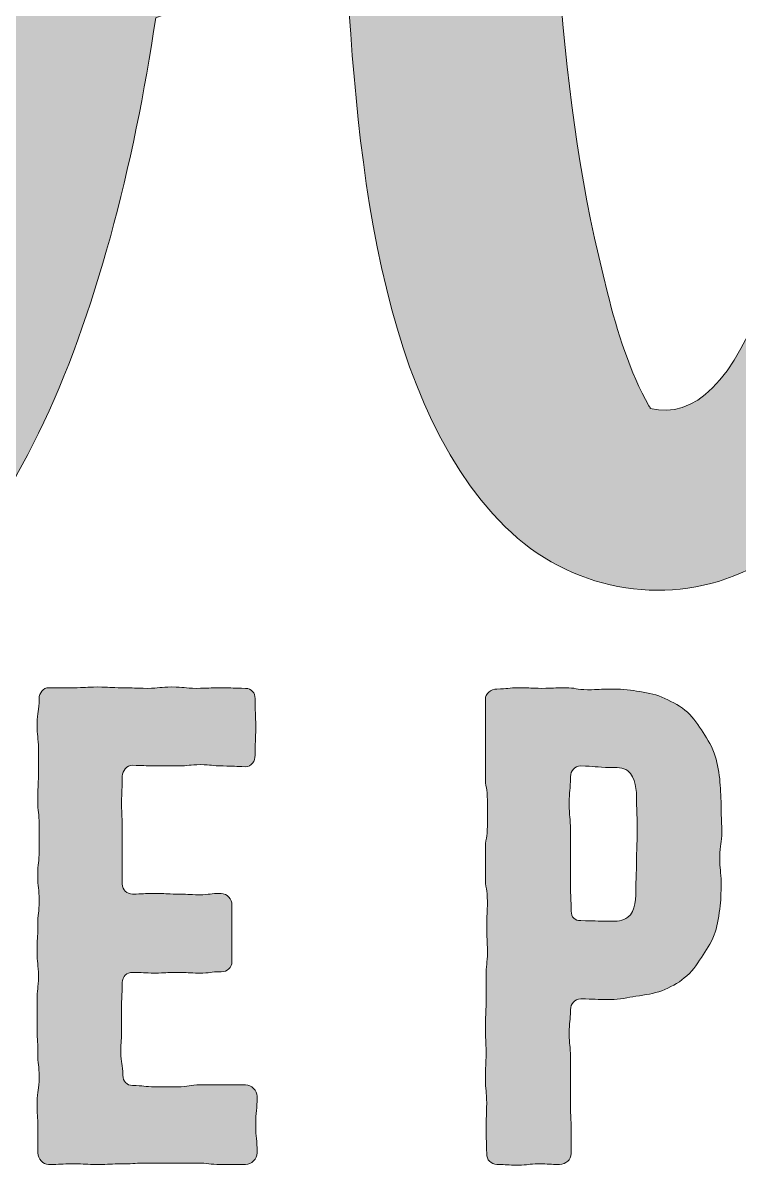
# Model space of a CAD drawing. Header units: inches. Extents: x 217 to 864, y -1016 to -62.
# Drawn here: x 598.5 to 698.9, y -659.1 to -499 of the extents above; entities that cross this region are included whole.
import ezdxf

# ---------------------------------------------------------------- set-up
doc = ezdxf.new("R2010")
doc.units = ezdxf.units.IN
doc.header["$MEASUREMENT"] = 0
doc.layers.add('Layer 1', color=7, linetype='Continuous')

# ---------------------------------------------------------------- blocks, each defined once
blk = doc.blocks.new('block 2')
at = {"layer": 'Layer 1', "true_color": 0x040404}
h = blk.add_hatch(color=18, dxfattribs=at)
h.dxf.hatch_style = 2
edge = h.paths.add_edge_path()
edge.add_spline(control_points=[(686.41, -553.07), (686.41, -552.88), (686.41, -552.88), (686.22, -552.69), (683.62, -548.04), (681.75, -542.27), (680.45, -536.86), (673.37, -509.86), (672.25, -478.95), (672.63, -450.45), (672.63, -435.93), (673.56, -421.03), (675.23, -406.32), (675.98, -399.24), (677.66, -381.73), (678.59, -374.47), (680.26, -363.67), (652.33, -366.46), (650.09, -376.89), (648.04, -384.71), (645.44, -407.99), (644.51, -418.05), (642.75, -436.3), (642.5, -454.55), (643.09, -472.8), (636.43, -478.34), (627.78, -482.43), (618.81, -485.28), (618.99, -483.6), (619.18, -481.93), (619.18, -480.44), (623.28, -434.44), (614.71, -403.15), (590.31, -381.73), (575.04, -368.32), (551.2, -367.02), (533.51, -387.13), (515.26, -407.99), (506.14, -439.09), (513.03, -464.79), (512.28, -466.84), (511.72, -469.45), (511.72, -472.43), (511.17, -496.08), (514.52, -588.64), (568.52, -585.1), (595.71, -583.42), (610.99, -539.47), (617.13, -498.31), (627.7, -494.18), (636.51, -489.34), (643.52, -483.55), (644.79, -512.38), (647.11, -550.99), (666.11, -569.64), (675.05, -578.58), (688.27, -580.82), (699.07, -576.16), (710.8, -571.13), (716.76, -558.28), (719.93, -544.87), (720.12, -544.31), (720.12, -543.76), (720.3, -543.01), (720.86, -545.25), (721.23, -547.48), (721.79, -549.71), (726.82, -570.2), (739.3, -586.59), (758.11, -588.26), (776.73, -589.94), (788.84, -577.65), (797.03, -559.21), (806.9, -537.42), (812.49, -511.54), (816.77, -487.14), (818.26, -478.2), (819.75, -468.89), (820.68, -459.39), (835.02, -463.12), (848.06, -460.7), (860.72, -455.67), (864.45, -452.32), (859.23, -442.26), (855.69, -443.75), (844.33, -447.47), (832.42, -448.96), (821.99, -443.56), (822.92, -430.34), (822.92, -416.75), (821.8, -403.34), (820.5, -387.51), (821.61, -361.99), (801.87, -367.02), (785.3, -371.3), (781.57, -396.82), (783.62, -413.58), (785.86, -431.64), (794.42, -445.61), (806.9, -453.62), (806.34, -461.63), (805.22, -469.45), (803.92, -477.46), (800.75, -495.89), (796.29, -514.14), (789.58, -531.28), (785.86, -541.15), (776.54, -568.34), (765.74, -569.46), (745.63, -571.32), (744.89, -498.5), (744.51, -483.6), (743.02, -447.85), (745.44, -411.72), (750.66, -376.33), (752.33, -365.16), (723.1, -369.81), (721.05, -382.66), (716.58, -405.76), (713.41, -437.04), (713.41, -467.96), (708.76, -533.51), (698.7, -555.86), (686.41, -553.07)], knot_values=[0, 0, 0, 0, 1, 1, 1, 2, 2, 2, 3, 3, 3, 4, 4, 4, 5, 5, 5, 6, 6, 6, 7, 7, 7, 8, 8, 8, 9, 9, 9, 10, 10, 10, 11, 11, 11, 12, 12, 12, 13, 13, 13, 14, 14, 14, 15, 15, 15, 16, 16, 16, 17, 17, 17, 18, 18, 18, 19, 19, 19, 20, 20, 20, 21, 21, 21, 22, 22, 22, 23, 23, 23, 24, 24, 24, 25, 25, 25, 26, 26, 26, 27, 27, 27, 28, 28, 28, 29, 29, 29, 30, 30, 30, 31, 31, 31, 32, 32, 32, 33, 33, 33, 34, 34, 34, 35, 35, 35, 36, 36, 36, 37, 37, 37, 38, 38, 38, 39, 39, 39, 40, 40, 40, 41, 41, 41, 41], degree=3, periodic=1)
edge = h.paths.add_edge_path()
edge.add_spline(control_points=[(567.22, -564.06), (552.51, -564.99), (546.55, -530.16), (544.13, -502.04), (556.6, -507.63), (572.25, -508.56), (588.45, -506.14), (585.1, -533.14), (578.39, -563.31), (567.22, -564.06)], knot_values=[0, 0, 0, 0, 1, 1, 1, 2, 2, 2, 3, 3, 3, 3], degree=3, periodic=1)
edge = h.paths.add_edge_path()
edge.add_spline(control_points=[(591.24, -472.8), (591.24, -477.27), (590.87, -483.42), (590.13, -490.31), (569.83, -491.05), (551.58, -486.02), (543.38, -477.08), (543.01, -476.71), (542.82, -476.34), (542.45, -475.97), (542.45, -472.61), (542.45, -470.01), (542.45, -468.52), (542.26, -464.42), (539.66, -460.88), (535.75, -458.46), (533.7, -442.45), (538.17, -423.64), (540.59, -415.63), (549.53, -387.13), (567.41, -369.63), (581.93, -399.05), (592.55, -420.28), (591.99, -449.52), (591.24, -472.8)], knot_values=[0, 0, 0, 0, 1, 1, 1, 2, 2, 2, 3, 3, 3, 4, 4, 4, 5, 5, 5, 6, 6, 6, 7, 7, 7, 8, 8, 8, 8], degree=3, periodic=1)
edge = h.paths.add_edge_path()
edge.add_spline(control_points=[(802.24, -408.92), (801.69, -403.34), (801.5, -387.13), (805.22, -379.68), (810.44, -391.23), (808.39, -418.61), (808.2, -427.55), (808.2, -428.29), (808.2, -429.22), (808.2, -429.97), (804.67, -423.82), (802.8, -416.56), (802.24, -408.92)], knot_values=[0, 0, 0, 0, 1, 1, 1, 2, 2, 2, 3, 3, 3, 4, 4, 4, 4], degree=3, periodic=1)
h = blk.add_hatch(color=18, dxfattribs=at)
h.dxf.hatch_style = 2
edge = h.paths.add_edge_path()
edge.add_spline(control_points=[(629.71, -647.84), (628.18, -647.84), (628.18, -647.84), (626.56, -647.84), (624.94, -647.84), (624.94, -647.84), (623.41, -647.84), (621.79, -647.84), (621.79, -648.13), (620.17, -648.13), (618.64, -648.13), (618.64, -648.13), (617.02, -648.13), (615.49, -648.13), (615.49, -647.94), (613.86, -647.94), (613.1, -647.94), (612.53, -647.36), (612.53, -646.51), (612.53, -644.88), (612.24, -644.88), (612.24, -643.26), (612.24, -641.64), (612.34, -641.64), (612.34, -640.01), (612.34, -638.39), (612.34, -638.39), (612.34, -636.77), (612.34, -635.14), (612.43, -635.14), (612.43, -633.52), (612.43, -632.66), (613.1, -632.09), (613.86, -632.09), (615.39, -632.09), (615.39, -632.19), (617.02, -632.19), (618.54, -632.19), (618.54, -632.09), (620.07, -632.09), (621.69, -632.09), (621.69, -632.19), (623.22, -632.19), (624.75, -632.19), (624.75, -632), (626.28, -632), (627.14, -632), (627.8, -631.42), (627.8, -630.56), (627.8, -628.56), (627.8, -628.56), (627.8, -626.65), (627.8, -624.64), (627.8, -624.64), (627.8, -622.64), (627.8, -621.87), (627.14, -621.02), (626.28, -621.02), (624.75, -621.02), (624.75, -621.21), (623.22, -621.21), (621.6, -621.21), (621.6, -621.11), (620.07, -621.11), (618.54, -621.11), (618.54, -621.02), (617.02, -621.02), (615.39, -621.02), (615.39, -621.11), (613.86, -621.11), (613.1, -621.11), (612.43, -620.54), (612.43, -619.68), (612.43, -617.87), (612.43, -617.87), (612.43, -615.96), (612.43, -614.05), (612.43, -614.05), (612.43, -612.14), (612.43, -610.23), (612.34, -610.23), (612.34, -608.41), (612.34, -606.51), (612.43, -606.51), (612.43, -604.6), (612.43, -603.83), (613.1, -603.07), (613.86, -603.07), (615.49, -603.07), (615.49, -603.16), (617.02, -603.16), (618.64, -603.16), (618.64, -603.16), (620.26, -603.16), (621.79, -603.16), (621.79, -602.97), (623.41, -602.97), (624.94, -602.97), (624.94, -603.16), (626.56, -603.16), (628.18, -603.16), (628.18, -603.26), (629.71, -603.26), (630.57, -603.26), (631.05, -602.5), (631.05, -601.64), (631.05, -599.73), (631.14, -599.73), (631.14, -597.72), (631.14, -595.72), (631.05, -595.72), (631.05, -593.71), (631.05, -592.95), (630.57, -592.28), (629.71, -592.28), (627.99, -592.28), (627.99, -592.19), (626.28, -592.19), (624.56, -592.19), (624.56, -592.28), (622.84, -592.28), (621.12, -592.28), (621.12, -592.09), (619.4, -592.09), (617.68, -592.09), (617.68, -592.28), (615.96, -592.28), (614.15, -592.28), (614.15, -592.19), (612.43, -592.19), (610.71, -592.19), (610.71, -592.09), (609, -592.09), (607.28, -592.09), (607.28, -592.19), (605.56, -592.19), (603.84, -592.19), (603.84, -592.19), (602.12, -592.19), (601.36, -592.19), (600.79, -592.95), (600.79, -593.71), (600.79, -595.53), (600.5, -595.53), (600.5, -597.25), (600.5, -599.06), (600.69, -599.06), (600.69, -600.78), (600.69, -602.59), (600.69, -602.59), (600.69, -604.31), (600.69, -606.12), (600.6, -606.12), (600.6, -607.94), (600.6, -609.66), (600.79, -609.66), (600.79, -611.47), (600.79, -613.19), (600.79, -613.19), (600.79, -615), (600.79, -616.72), (600.6, -616.72), (600.6, -618.53), (600.6, -620.25), (600.79, -620.25), (600.79, -622.07), (600.79, -623.78), (600.6, -623.78), (600.6, -625.6), (600.6, -627.32), (600.5, -627.32), (600.5, -629.13), (600.5, -630.85), (600.69, -630.85), (600.69, -632.66), (600.69, -634.38), (600.5, -634.38), (600.5, -636.19), (600.5, -637.91), (600.5, -637.91), (600.5, -639.73), (600.5, -641.45), (600.6, -641.45), (600.6, -643.26), (600.6, -645.07), (600.79, -645.07), (600.79, -646.79), (600.79, -648.61), (600.5, -648.61), (600.5, -650.32), (600.5, -652.14), (600.6, -652.14), (600.6, -653.86), (600.6, -655.67), (600.6, -655.67), (600.6, -657.39), (600.6, -658.25), (601.36, -659.01), (602.12, -659.01), (603.84, -659.01), (603.84, -658.92), (605.56, -658.92), (607.28, -658.92), (607.28, -659.01), (609, -659.01), (610.71, -659.01), (610.71, -658.92), (612.53, -658.92), (614.25, -658.92), (614.25, -658.82), (615.96, -658.82), (617.68, -658.82), (617.68, -658.82), (619.4, -658.82), (621.12, -658.82), (621.12, -658.82), (622.84, -658.82), (624.56, -658.82), (624.56, -659.01), (626.28, -659.01), (627.99, -659.01), (627.99, -659.01), (629.71, -659.01), (630.57, -659.01), (631.34, -658.25), (631.34, -657.39), (631.34, -655.38), (631.14, -655.38), (631.14, -653.47), (631.14, -651.47), (631.34, -651.47), (631.34, -649.46), (631.34, -648.7), (630.57, -647.84), (629.71, -647.84)], knot_values=[0, 0, 0, 0, 1, 1, 1, 2, 2, 2, 3, 3, 3, 4, 4, 4, 5, 5, 5, 6, 6, 6, 7, 7, 7, 8, 8, 8, 9, 9, 9, 10, 10, 10, 11, 11, 11, 12, 12, 12, 13, 13, 13, 14, 14, 14, 15, 15, 15, 16, 16, 16, 17, 17, 17, 18, 18, 18, 19, 19, 19, 20, 20, 20, 21, 21, 21, 22, 22, 22, 23, 23, 23, 24, 24, 24, 25, 25, 25, 26, 26, 26, 27, 27, 27, 28, 28, 28, 29, 29, 29, 30, 30, 30, 31, 31, 31, 32, 32, 32, 33, 33, 33, 34, 34, 34, 35, 35, 35, 36, 36, 36, 37, 37, 37, 38, 38, 38, 39, 39, 39, 40, 40, 40, 41, 41, 41, 42, 42, 42, 43, 43, 43, 44, 44, 44, 45, 45, 45, 46, 46, 46, 47, 47, 47, 48, 48, 48, 49, 49, 49, 50, 50, 50, 51, 51, 51, 52, 52, 52, 53, 53, 53, 54, 54, 54, 55, 55, 55, 56, 56, 56, 57, 57, 57, 58, 58, 58, 59, 59, 59, 60, 60, 60, 61, 61, 61, 62, 62, 62, 63, 63, 63, 64, 64, 64, 65, 65, 65, 66, 66, 66, 67, 67, 67, 68, 68, 68, 69, 69, 69, 70, 70, 70, 71, 71, 71, 72, 72, 72, 73, 73, 73, 74, 74, 74, 75, 75, 75, 76, 76, 76, 77, 77, 77, 78, 78, 78, 78], degree=3, periodic=1)
h = blk.add_hatch(color=18, dxfattribs=at)
h.dxf.hatch_style = 2
edge = h.paths.add_edge_path()
edge.add_spline(control_points=[(663.5, -650.42), (663.5, -652.23), (663.41, -652.23), (663.41, -653.95), (663.41, -655.77), (663.5, -655.77), (663.5, -657.48), (663.5, -658.34), (664.08, -659.01), (664.94, -659.01), (666.37, -659.01), (666.37, -659.11), (667.9, -659.11), (669.33, -659.11), (669.33, -658.92), (670.76, -658.92), (672.29, -658.92), (672.29, -659.01), (673.72, -659.01), (674.58, -659.01), (675.34, -658.34), (675.34, -657.48), (675.34, -655.86), (675.34, -655.86), (675.34, -654.14), (675.34, -652.42), (675.25, -652.42), (675.25, -650.8), (675.25, -649.08), (675.25, -649.08), (675.25, -647.36), (675.25, -645.74), (675.25, -645.74), (675.25, -644.02), (675.25, -642.3), (675.05, -642.3), (675.05, -640.68), (675.05, -638.96), (675.25, -638.96), (675.25, -637.34), (675.25, -636.48), (675.82, -635.81), (676.68, -635.81), (678.68, -635.81), (678.68, -635.91), (680.88, -635.91), (682.12, -635.91), (683.26, -635.62), (684.41, -635.43), (685.75, -635.24), (686.89, -635.05), (688.04, -634.67), (689.18, -634.19), (690.33, -633.62), (691.19, -632.85), (692.24, -632.09), (692.91, -631.04), (693.58, -629.99), (694.24, -629.03), (694.91, -628.08), (695.39, -626.84), (695.77, -625.79), (695.96, -624.55), (696.15, -623.21), (696.34, -622.07), (696.34, -620.92), (696.34, -619.58), (696.34, -617.77), (696.15, -617.77), (696.15, -615.96), (696.15, -614.05), (696.44, -614.05), (696.44, -612.33), (696.44, -610.42), (696.34, -610.42), (696.34, -608.61), (696.34, -607.36), (696.25, -606.12), (696.15, -604.98), (695.96, -603.64), (695.77, -602.5), (695.39, -601.35), (694.91, -600.11), (694.24, -599.06), (693.58, -598.1), (692.91, -597.05), (692.24, -596.1), (691.28, -595.34), (690.33, -594.57), (689.18, -594), (688.04, -593.52), (686.99, -593.04), (685.75, -592.85), (684.51, -592.66), (683.36, -592.47), (682.12, -592.38), (680.88, -592.38), (679.26, -592.38), (679.26, -592.47), (677.63, -592.47), (676.01, -592.47), (676.01, -592.19), (674.48, -592.19), (672.86, -592.19), (672.86, -592.28), (671.24, -592.28), (669.71, -592.28), (669.71, -592.19), (668.09, -592.19), (666.46, -592.19), (666.46, -592.38), (664.94, -592.38), (664.08, -592.38), (663.31, -593.04), (663.31, -593.81), (663.31, -595.62), (663.31, -595.62), (663.31, -597.34), (663.31, -599.15), (663.31, -599.15), (663.31, -600.97), (663.31, -602.69), (663.31, -602.69), (663.31, -604.5), (663.31, -606.22), (663.6, -606.22), (663.6, -607.94), (663.6, -609.75), (663.6, -609.75), (663.6, -611.57), (663.6, -613.28), (663.31, -613.28), (663.31, -615.1), (663.31, -616.82), (663.31, -616.82), (663.31, -618.63), (663.31, -620.35), (663.6, -620.35), (663.6, -622.16), (663.6, -623.88), (663.5, -623.88), (663.5, -625.69), (663.5, -627.41), (663.6, -627.41), (663.6, -629.23), (663.6, -630.94), (663.41, -630.94), (663.41, -632.76), (663.41, -634.48), (663.41, -634.48), (663.41, -636.29), (663.41, -638.01), (663.31, -638.01), (663.31, -639.82), (663.31, -641.54), (663.41, -641.54), (663.41, -643.35), (663.41, -645.17), (663.31, -645.17), (663.31, -646.89), (663.31, -648.7), (663.5, -648.7), (663.5, -650.42)], knot_values=[0, 0, 0, 0, 1, 1, 1, 2, 2, 2, 3, 3, 3, 4, 4, 4, 5, 5, 5, 6, 6, 6, 7, 7, 7, 8, 8, 8, 9, 9, 9, 10, 10, 10, 11, 11, 11, 12, 12, 12, 13, 13, 13, 14, 14, 14, 15, 15, 15, 16, 16, 16, 17, 17, 17, 18, 18, 18, 19, 19, 19, 20, 20, 20, 21, 21, 21, 22, 22, 22, 23, 23, 23, 24, 24, 24, 25, 25, 25, 26, 26, 26, 27, 27, 27, 28, 28, 28, 29, 29, 29, 30, 30, 30, 31, 31, 31, 32, 32, 32, 33, 33, 33, 34, 34, 34, 35, 35, 35, 36, 36, 36, 37, 37, 37, 38, 38, 38, 39, 39, 39, 40, 40, 40, 41, 41, 41, 42, 42, 42, 43, 43, 43, 44, 44, 44, 45, 45, 45, 46, 46, 46, 47, 47, 47, 48, 48, 48, 49, 49, 49, 50, 50, 50, 51, 51, 51, 52, 52, 52, 53, 53, 53, 54, 54, 54, 54], degree=3, periodic=1)
edge = h.paths.add_edge_path()
edge.add_spline(control_points=[(675.25, -604.69), (675.25, -603.83), (675.82, -603.16), (676.68, -603.16), (678.68, -603.16), (678.68, -603.36), (680.88, -603.36), (681.64, -603.36), (682.6, -603.36), (683.26, -603.83), (684.41, -604.69), (684.51, -606.7), (684.51, -607.94), (684.51, -610.04), (684.6, -610.04), (684.6, -612.04), (684.6, -614.05), (684.51, -614.05), (684.51, -616.15), (684.51, -618.15), (684.41, -618.15), (684.41, -620.16), (684.41, -621.49), (684.41, -623.59), (683.26, -624.36), (682.6, -624.93), (681.64, -624.93), (680.88, -624.93), (678.68, -624.93), (678.68, -624.84), (676.68, -624.84), (675.82, -624.84), (675.34, -624.36), (675.34, -623.5), (675.34, -621.68), (675.25, -621.68), (675.25, -619.78), (675.25, -617.87), (675.25, -617.87), (675.25, -615.96), (675.25, -614.05), (675.25, -614.05), (675.25, -612.23), (675.25, -610.32), (675.05, -610.32), (675.05, -608.41), (675.05, -606.6), (675.25, -606.6), (675.25, -604.69)], knot_values=[0, 0, 0, 0, 1, 1, 1, 2, 2, 2, 3, 3, 3, 4, 4, 4, 5, 5, 5, 6, 6, 6, 7, 7, 7, 8, 8, 8, 9, 9, 9, 10, 10, 10, 11, 11, 11, 12, 12, 12, 13, 13, 13, 14, 14, 14, 15, 15, 15, 16, 16, 16, 16], degree=3, periodic=1)
at = {"layer": 'Layer 1', "lineweight": 0}
for points, knots in [([(686.41, -553.07), (686.41, -552.88), (686.41, -552.88), (686.22, -552.69), (683.62, -548.04), (681.75, -542.27), (680.45, -536.86), (673.37, -509.86), (672.25, -478.95), (672.63, -450.45), (672.63, -435.93), (673.56, -421.03), (675.23, -406.32), (675.98, -399.24), (677.66, -381.73), (678.59, -374.47), (680.26, -363.67), (652.33, -366.46), (650.09, -376.89), (648.04, -384.71), (645.44, -407.99), (644.51, -418.05), (642.75, -436.3), (642.5, -454.55), (643.09, -472.8), (636.43, -478.34), (627.78, -482.43), (618.81, -485.28), (618.99, -483.6), (619.18, -481.93), (619.18, -480.44), (623.28, -434.44), (614.71, -403.15), (590.31, -381.73), (575.04, -368.32), (551.2, -367.02), (533.51, -387.13), (515.26, -407.99), (506.14, -439.09), (513.03, -464.79), (512.28, -466.84), (511.72, -469.45), (511.72, -472.43), (511.17, -496.08), (514.52, -588.64), (568.52, -585.1), (595.71, -583.42), (610.99, -539.47), (617.13, -498.31), (627.7, -494.18), (636.51, -489.34), (643.52, -483.55), (644.79, -512.38), (647.11, -550.99), (666.11, -569.64), (675.05, -578.58), (688.27, -580.82), (699.07, -576.16), (710.8, -571.13), (716.76, -558.28), (719.93, -544.87), (720.12, -544.31), (720.12, -543.76), (720.3, -543.01), (720.86, -545.25), (721.23, -547.48), (721.79, -549.71), (726.82, -570.2), (739.3, -586.59), (758.11, -588.26), (776.73, -589.94), (788.84, -577.65), (797.03, -559.21), (806.9, -537.42), (812.49, -511.54), (816.77, -487.14), (818.26, -478.2), (819.75, -468.89), (820.68, -459.39), (835.02, -463.12), (848.06, -460.7), (860.72, -455.67), (864.45, -452.32), (859.23, -442.26), (855.69, -443.75), (844.33, -447.47), (832.42, -448.96), (821.99, -443.56), (822.92, -430.34), (822.92, -416.75), (821.8, -403.34), (820.5, -387.51), (821.61, -361.99), (801.87, -367.02), (785.3, -371.3), (781.57, -396.82), (783.62, -413.58), (785.86, -431.64), (794.42, -445.61), (806.9, -453.62), (806.34, -461.63), (805.22, -469.45), (803.92, -477.46), (800.75, -495.89), (796.29, -514.14), (789.58, -531.28), (785.86, -541.15), (776.54, -568.34), (765.74, -569.46), (745.63, -571.32), (744.89, -498.5), (744.51, -483.6), (743.02, -447.85), (745.44, -411.72), (750.66, -376.33), (752.33, -365.16), (723.1, -369.81), (721.05, -382.66), (716.58, -405.76), (713.41, -437.04), (713.41, -467.96), (708.76, -533.51), (698.7, -555.86), (686.41, -553.07)], [0, 0, 0, 0, 1, 1, 1, 2, 2, 2, 3, 3, 3, 4, 4, 4, 5, 5, 5, 6, 6, 6, 7, 7, 7, 8, 8, 8, 9, 9, 9, 10, 10, 10, 11, 11, 11, 12, 12, 12, 13, 13, 13, 14, 14, 14, 15, 15, 15, 16, 16, 16, 17, 17, 17, 18, 18, 18, 19, 19, 19, 20, 20, 20, 21, 21, 21, 22, 22, 22, 23, 23, 23, 24, 24, 24, 25, 25, 25, 26, 26, 26, 27, 27, 27, 28, 28, 28, 29, 29, 29, 30, 30, 30, 31, 31, 31, 32, 32, 32, 33, 33, 33, 34, 34, 34, 35, 35, 35, 36, 36, 36, 37, 37, 37, 38, 38, 38, 39, 39, 39, 40, 40, 40, 41, 41, 41, 41]), ([(629.71, -647.84), (628.18, -647.84), (628.18, -647.84), (626.56, -647.84), (624.94, -647.84), (624.94, -647.84), (623.41, -647.84), (621.79, -647.84), (621.79, -648.13), (620.17, -648.13), (618.64, -648.13), (618.64, -648.13), (617.02, -648.13), (615.49, -648.13), (615.49, -647.94), (613.86, -647.94), (613.1, -647.94), (612.53, -647.36), (612.53, -646.51), (612.53, -644.88), (612.24, -644.88), (612.24, -643.26), (612.24, -641.64), (612.34, -641.64), (612.34, -640.01), (612.34, -638.39), (612.34, -638.39), (612.34, -636.77), (612.34, -635.14), (612.43, -635.14), (612.43, -633.52), (612.43, -632.66), (613.1, -632.09), (613.86, -632.09), (615.39, -632.09), (615.39, -632.19), (617.02, -632.19), (618.54, -632.19), (618.54, -632.09), (620.07, -632.09), (621.69, -632.09), (621.69, -632.19), (623.22, -632.19), (624.75, -632.19), (624.75, -632), (626.28, -632), (627.14, -632), (627.8, -631.42), (627.8, -630.56), (627.8, -628.56), (627.8, -628.56), (627.8, -626.65), (627.8, -624.64), (627.8, -624.64), (627.8, -622.64), (627.8, -621.87), (627.14, -621.02), (626.28, -621.02), (624.75, -621.02), (624.75, -621.21), (623.22, -621.21), (621.6, -621.21), (621.6, -621.11), (620.07, -621.11), (618.54, -621.11), (618.54, -621.02), (617.02, -621.02), (615.39, -621.02), (615.39, -621.11), (613.86, -621.11), (613.1, -621.11), (612.43, -620.54), (612.43, -619.68), (612.43, -617.87), (612.43, -617.87), (612.43, -615.96), (612.43, -614.05), (612.43, -614.05), (612.43, -612.14), (612.43, -610.23), (612.34, -610.23), (612.34, -608.41), (612.34, -606.51), (612.43, -606.51), (612.43, -604.6), (612.43, -603.83), (613.1, -603.07), (613.86, -603.07), (615.49, -603.07), (615.49, -603.16), (617.02, -603.16), (618.64, -603.16), (618.64, -603.16), (620.26, -603.16), (621.79, -603.16), (621.79, -602.97), (623.41, -602.97), (624.94, -602.97), (624.94, -603.16), (626.56, -603.16), (628.18, -603.16), (628.18, -603.26), (629.71, -603.26), (630.57, -603.26), (631.05, -602.5), (631.05, -601.64), (631.05, -599.73), (631.14, -599.73), (631.14, -597.72), (631.14, -595.72), (631.05, -595.72), (631.05, -593.71), (631.05, -592.95), (630.57, -592.28), (629.71, -592.28), (627.99, -592.28), (627.99, -592.19), (626.28, -592.19), (624.56, -592.19), (624.56, -592.28), (622.84, -592.28), (621.12, -592.28), (621.12, -592.09), (619.4, -592.09), (617.68, -592.09), (617.68, -592.28), (615.96, -592.28), (614.15, -592.28), (614.15, -592.19), (612.43, -592.19), (610.71, -592.19), (610.71, -592.09), (609, -592.09), (607.28, -592.09), (607.28, -592.19), (605.56, -592.19), (603.84, -592.19), (603.84, -592.19), (602.12, -592.19), (601.36, -592.19), (600.79, -592.95), (600.79, -593.71), (600.79, -595.53), (600.5, -595.53), (600.5, -597.25), (600.5, -599.06), (600.69, -599.06), (600.69, -600.78), (600.69, -602.59), (600.69, -602.59), (600.69, -604.31), (600.69, -606.12), (600.6, -606.12), (600.6, -607.94), (600.6, -609.66), (600.79, -609.66), (600.79, -611.47), (600.79, -613.19), (600.79, -613.19), (600.79, -615), (600.79, -616.72), (600.6, -616.72), (600.6, -618.53), (600.6, -620.25), (600.79, -620.25), (600.79, -622.07), (600.79, -623.78), (600.6, -623.78), (600.6, -625.6), (600.6, -627.32), (600.5, -627.32), (600.5, -629.13), (600.5, -630.85), (600.69, -630.85), (600.69, -632.66), (600.69, -634.38), (600.5, -634.38), (600.5, -636.19), (600.5, -637.91), (600.5, -637.91), (600.5, -639.73), (600.5, -641.45), (600.6, -641.45), (600.6, -643.26), (600.6, -645.07), (600.79, -645.07), (600.79, -646.79), (600.79, -648.61), (600.5, -648.61), (600.5, -650.32), (600.5, -652.14), (600.6, -652.14), (600.6, -653.86), (600.6, -655.67), (600.6, -655.67), (600.6, -657.39), (600.6, -658.25), (601.36, -659.01), (602.12, -659.01), (603.84, -659.01), (603.84, -658.92), (605.56, -658.92), (607.28, -658.92), (607.28, -659.01), (609, -659.01), (610.71, -659.01), (610.71, -658.92), (612.53, -658.92), (614.25, -658.92), (614.25, -658.82), (615.96, -658.82), (617.68, -658.82), (617.68, -658.82), (619.4, -658.82), (621.12, -658.82), (621.12, -658.82), (622.84, -658.82), (624.56, -658.82), (624.56, -659.01), (626.28, -659.01), (627.99, -659.01), (627.99, -659.01), (629.71, -659.01), (630.57, -659.01), (631.34, -658.25), (631.34, -657.39), (631.34, -655.38), (631.14, -655.38), (631.14, -653.47), (631.14, -651.47), (631.34, -651.47), (631.34, -649.46), (631.34, -648.7), (630.57, -647.84), (629.71, -647.84)], [0, 0, 0, 0, 1, 1, 1, 2, 2, 2, 3, 3, 3, 4, 4, 4, 5, 5, 5, 6, 6, 6, 7, 7, 7, 8, 8, 8, 9, 9, 9, 10, 10, 10, 11, 11, 11, 12, 12, 12, 13, 13, 13, 14, 14, 14, 15, 15, 15, 16, 16, 16, 17, 17, 17, 18, 18, 18, 19, 19, 19, 20, 20, 20, 21, 21, 21, 22, 22, 22, 23, 23, 23, 24, 24, 24, 25, 25, 25, 26, 26, 26, 27, 27, 27, 28, 28, 28, 29, 29, 29, 30, 30, 30, 31, 31, 31, 32, 32, 32, 33, 33, 33, 34, 34, 34, 35, 35, 35, 36, 36, 36, 37, 37, 37, 38, 38, 38, 39, 39, 39, 40, 40, 40, 41, 41, 41, 42, 42, 42, 43, 43, 43, 44, 44, 44, 45, 45, 45, 46, 46, 46, 47, 47, 47, 48, 48, 48, 49, 49, 49, 50, 50, 50, 51, 51, 51, 52, 52, 52, 53, 53, 53, 54, 54, 54, 55, 55, 55, 56, 56, 56, 57, 57, 57, 58, 58, 58, 59, 59, 59, 60, 60, 60, 61, 61, 61, 62, 62, 62, 63, 63, 63, 64, 64, 64, 65, 65, 65, 66, 66, 66, 67, 67, 67, 68, 68, 68, 69, 69, 69, 70, 70, 70, 71, 71, 71, 72, 72, 72, 73, 73, 73, 74, 74, 74, 75, 75, 75, 76, 76, 76, 77, 77, 77, 78, 78, 78, 78]), ([(663.5, -650.42), (663.5, -652.23), (663.41, -652.23), (663.41, -653.95), (663.41, -655.77), (663.5, -655.77), (663.5, -657.48), (663.5, -658.34), (664.08, -659.01), (664.94, -659.01), (666.37, -659.01), (666.37, -659.11), (667.9, -659.11), (669.33, -659.11), (669.33, -658.92), (670.76, -658.92), (672.29, -658.92), (672.29, -659.01), (673.72, -659.01), (674.58, -659.01), (675.34, -658.34), (675.34, -657.48), (675.34, -655.86), (675.34, -655.86), (675.34, -654.14), (675.34, -652.42), (675.25, -652.42), (675.25, -650.8), (675.25, -649.08), (675.25, -649.08), (675.25, -647.36), (675.25, -645.74), (675.25, -645.74), (675.25, -644.02), (675.25, -642.3), (675.05, -642.3), (675.05, -640.68), (675.05, -638.96), (675.25, -638.96), (675.25, -637.34), (675.25, -636.48), (675.82, -635.81), (676.68, -635.81), (678.68, -635.81), (678.68, -635.91), (680.88, -635.91), (682.12, -635.91), (683.26, -635.62), (684.41, -635.43), (685.75, -635.24), (686.89, -635.05), (688.04, -634.67), (689.18, -634.19), (690.33, -633.62), (691.19, -632.85), (692.24, -632.09), (692.91, -631.04), (693.58, -629.99), (694.24, -629.03), (694.91, -628.08), (695.39, -626.84), (695.77, -625.79), (695.96, -624.55), (696.15, -623.21), (696.34, -622.07), (696.34, -620.92), (696.34, -619.58), (696.34, -617.77), (696.15, -617.77), (696.15, -615.96), (696.15, -614.05), (696.44, -614.05), (696.44, -612.33), (696.44, -610.42), (696.34, -610.42), (696.34, -608.61), (696.34, -607.36), (696.25, -606.12), (696.15, -604.98), (695.96, -603.64), (695.77, -602.5), (695.39, -601.35), (694.91, -600.11), (694.24, -599.06), (693.58, -598.1), (692.91, -597.05), (692.24, -596.1), (691.28, -595.34), (690.33, -594.57), (689.18, -594), (688.04, -593.52), (686.99, -593.04), (685.75, -592.85), (684.51, -592.66), (683.36, -592.47), (682.12, -592.38), (680.88, -592.38), (679.26, -592.38), (679.26, -592.47), (677.63, -592.47), (676.01, -592.47), (676.01, -592.19), (674.48, -592.19), (672.86, -592.19), (672.86, -592.28), (671.24, -592.28), (669.71, -592.28), (669.71, -592.19), (668.09, -592.19), (666.46, -592.19), (666.46, -592.38), (664.94, -592.38), (664.08, -592.38), (663.31, -593.04), (663.31, -593.81), (663.31, -595.62), (663.31, -595.62), (663.31, -597.34), (663.31, -599.15), (663.31, -599.15), (663.31, -600.97), (663.31, -602.69), (663.31, -602.69), (663.31, -604.5), (663.31, -606.22), (663.6, -606.22), (663.6, -607.94), (663.6, -609.75), (663.6, -609.75), (663.6, -611.57), (663.6, -613.28), (663.31, -613.28), (663.31, -615.1), (663.31, -616.82), (663.31, -616.82), (663.31, -618.63), (663.31, -620.35), (663.6, -620.35), (663.6, -622.16), (663.6, -623.88), (663.5, -623.88), (663.5, -625.69), (663.5, -627.41), (663.6, -627.41), (663.6, -629.23), (663.6, -630.94), (663.41, -630.94), (663.41, -632.76), (663.41, -634.48), (663.41, -634.48), (663.41, -636.29), (663.41, -638.01), (663.31, -638.01), (663.31, -639.82), (663.31, -641.54), (663.41, -641.54), (663.41, -643.35), (663.41, -645.17), (663.31, -645.17), (663.31, -646.89), (663.31, -648.7), (663.5, -648.7), (663.5, -650.42)], [0, 0, 0, 0, 1, 1, 1, 2, 2, 2, 3, 3, 3, 4, 4, 4, 5, 5, 5, 6, 6, 6, 7, 7, 7, 8, 8, 8, 9, 9, 9, 10, 10, 10, 11, 11, 11, 12, 12, 12, 13, 13, 13, 14, 14, 14, 15, 15, 15, 16, 16, 16, 17, 17, 17, 18, 18, 18, 19, 19, 19, 20, 20, 20, 21, 21, 21, 22, 22, 22, 23, 23, 23, 24, 24, 24, 25, 25, 25, 26, 26, 26, 27, 27, 27, 28, 28, 28, 29, 29, 29, 30, 30, 30, 31, 31, 31, 32, 32, 32, 33, 33, 33, 34, 34, 34, 35, 35, 35, 36, 36, 36, 37, 37, 37, 38, 38, 38, 39, 39, 39, 40, 40, 40, 41, 41, 41, 42, 42, 42, 43, 43, 43, 44, 44, 44, 45, 45, 45, 46, 46, 46, 47, 47, 47, 48, 48, 48, 49, 49, 49, 50, 50, 50, 51, 51, 51, 52, 52, 52, 53, 53, 53, 54, 54, 54, 54]), ([(675.25, -604.69), (675.25, -603.83), (675.82, -603.16), (676.68, -603.16), (678.68, -603.16), (678.68, -603.36), (680.88, -603.36), (681.64, -603.36), (682.6, -603.36), (683.26, -603.83), (684.41, -604.69), (684.51, -606.7), (684.51, -607.94), (684.51, -610.04), (684.6, -610.04), (684.6, -612.04), (684.6, -614.05), (684.51, -614.05), (684.51, -616.15), (684.51, -618.15), (684.41, -618.15), (684.41, -620.16), (684.41, -621.49), (684.41, -623.59), (683.26, -624.36), (682.6, -624.93), (681.64, -624.93), (680.88, -624.93), (678.68, -624.93), (678.68, -624.84), (676.68, -624.84), (675.82, -624.84), (675.34, -624.36), (675.34, -623.5), (675.34, -621.68), (675.25, -621.68), (675.25, -619.78), (675.25, -617.87), (675.25, -617.87), (675.25, -615.96), (675.25, -614.05), (675.25, -614.05), (675.25, -612.23), (675.25, -610.32), (675.05, -610.32), (675.05, -608.41), (675.05, -606.6), (675.25, -606.6), (675.25, -604.69)], [0, 0, 0, 0, 1, 1, 1, 2, 2, 2, 3, 3, 3, 4, 4, 4, 5, 5, 5, 6, 6, 6, 7, 7, 7, 8, 8, 8, 9, 9, 9, 10, 10, 10, 11, 11, 11, 12, 12, 12, 13, 13, 13, 14, 14, 14, 15, 15, 15, 16, 16, 16, 16])]:
    blk.add_open_spline(points, degree=3, knots=knots, dxfattribs=at)

msp = doc.modelspace()

# ---------------------------------------------------------------- block references
at = {"layer": 'Layer 1'}
msp.add_blockref('block 2', (0, 0), dxfattribs=at)

doc.saveas('drawing.dxf')
